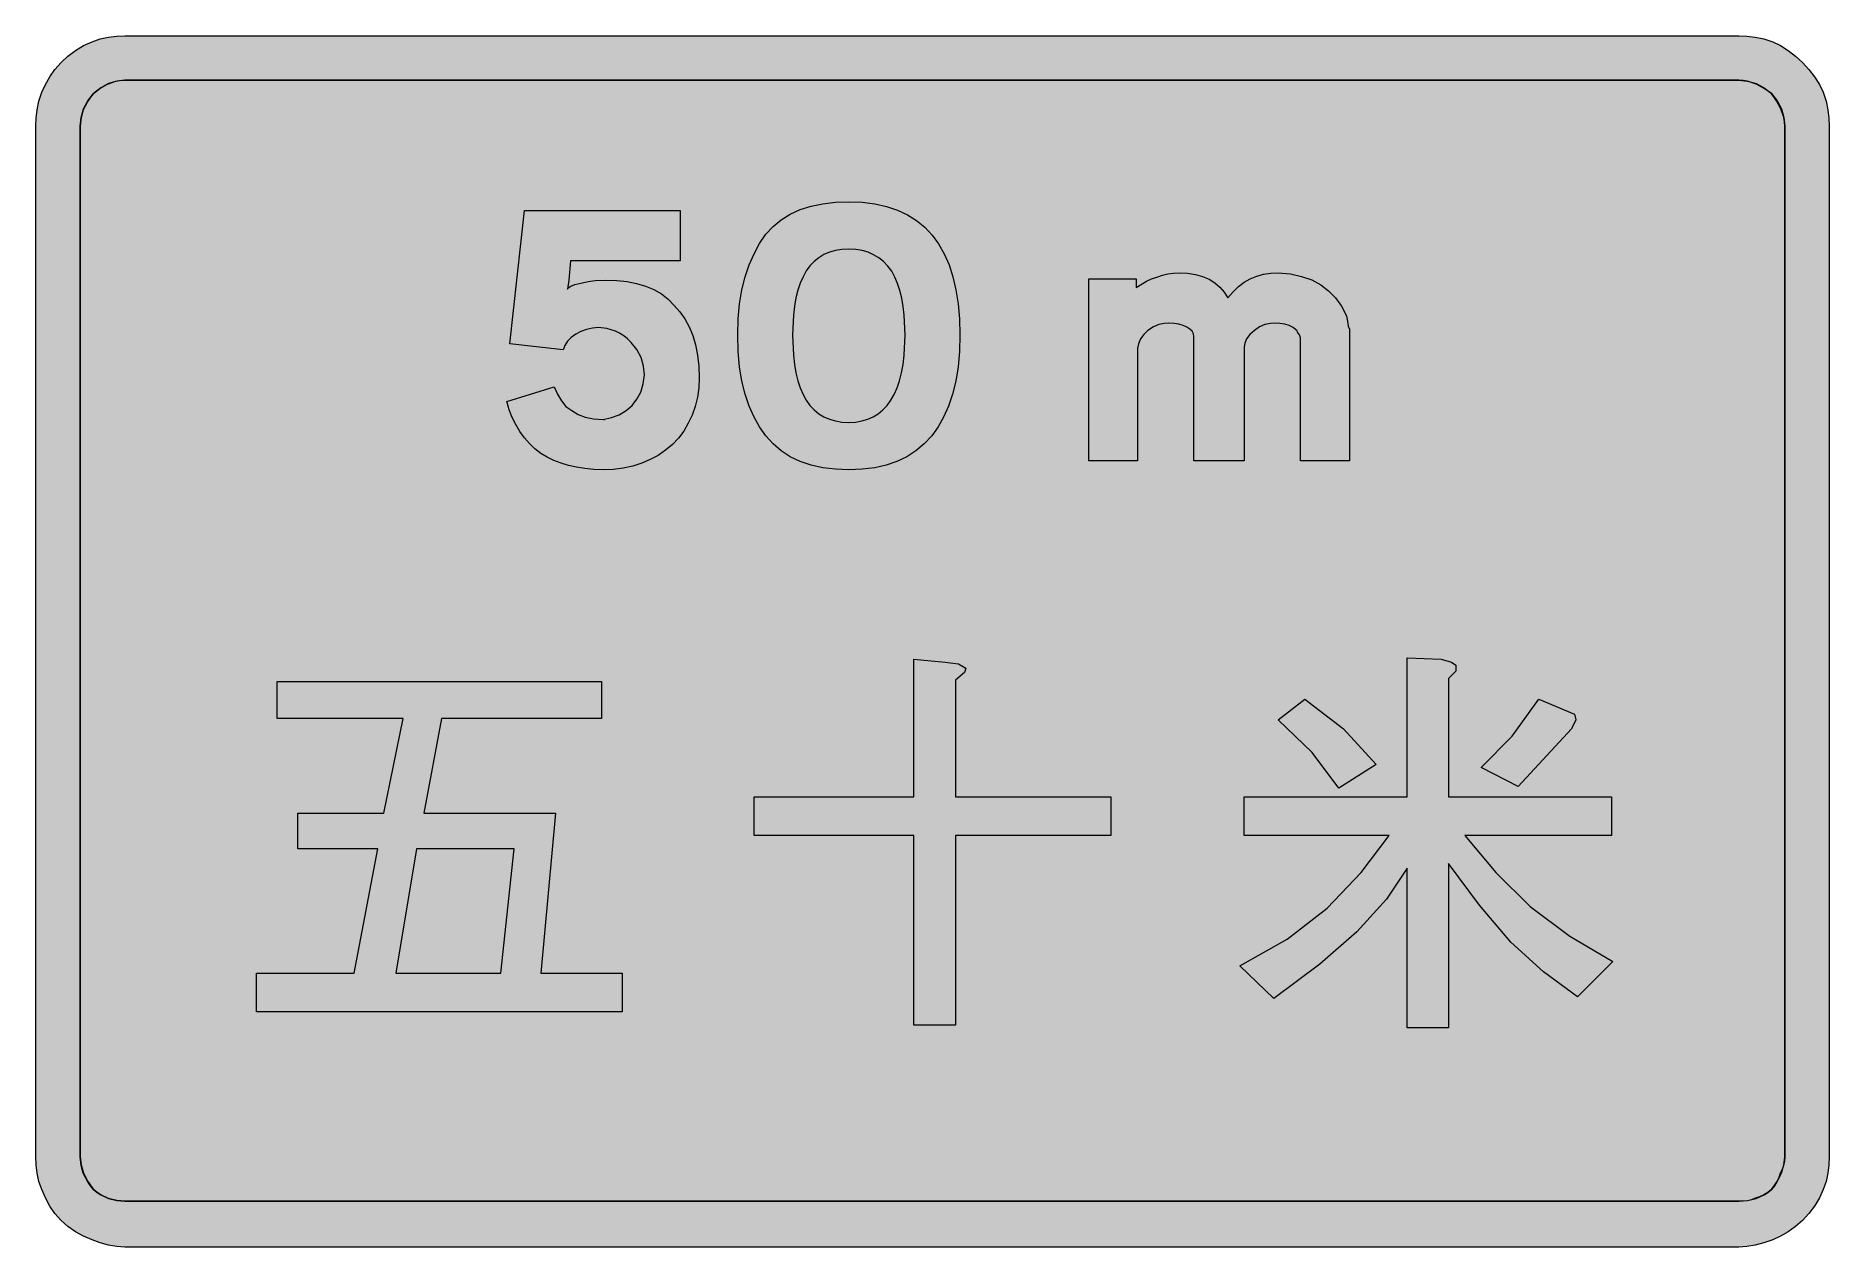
# Model space of a CAD drawing. Header units: metres. Extents: x 103 to 466, y 14 to 260.
import ezdxf

# ---------------------------------------------------------------- set-up
doc = ezdxf.new("R2010")
doc.units = ezdxf.units.M
for name, color, linetype, true_color in [('FILL_BLACK_000000', 7, 'Continuous', 0x000000), ('FILL_WHITE_FFFFFF', 7, 'Continuous', 0xffffff), ('STROKE_BLACK_000000', 7, 'Continuous', 0x000000)]:
    doc.layers.add(name, color=color, linetype=linetype, true_color=true_color)

msp = doc.modelspace()

# ---------------------------------------------------------------- hatches: boundary and pattern name
at = {"layer": 'FILL_BLACK_000000', "true_color": 0x000000}
h = msp.add_hatch(color=7, dxfattribs=at)
h.dxf.hatch_style = 1
h.paths.add_polyline_path([(450.91, 259.48), (452.67, 259.11), (454.47, 258.54), (456.04, 257.76), (457.58, 256.78), (459.07, 255.63), (460.47, 254.34), (461.76, 252.94), (462.91, 251.45), (463.89, 249.91), (464.67, 248.34), (465.24, 246.54), (465.61, 244.78), (465.81, 243.07), (465.87, 241.44), (465.87, 32.64), (465.81, 31.02), (465.61, 29.34), (465.24, 27.66), (464.67, 26.04), (463.89, 24.3), (462.91, 22.66), (461.76, 21.15), (460.47, 19.74), (459.07, 18.5), (457.58, 17.45), (456.04, 16.58), (454.47, 15.84), (452.67, 15.23), (450.91, 14.75), (449.2, 14.45), (447.57, 14.34), (120.57, 14.34), (118.95, 14.45), (117.27, 14.75), (115.59, 15.23), (113.97, 15.84), (112.23, 16.58), (110.6, 17.45), (109.08, 18.5), (107.67, 19.74), (106.43, 21.15), (105.38, 22.66), (104.51, 24.3), (103.77, 26.04), (103.2, 27.66), (102.83, 29.34), (102.63, 31.02), (102.57, 32.64), (102.57, 241.44), (102.63, 243.07), (102.83, 244.78), (103.2, 246.54), (103.77, 248.34), (104.51, 249.91), (105.38, 251.45), (106.43, 252.94), (107.67, 254.34), (109.08, 255.63), (110.6, 256.78), (112.23, 257.76), (113.97, 258.54), (115.59, 259.11), (117.27, 259.48), (118.95, 259.68), (120.57, 259.74), (447.57, 259.74), (449.2, 259.68), (450.91, 259.48)])
h.paths.add_polyline_path([(118.95, 250.57), (117.31, 250.06), (115.72, 249.22), (114.27, 248.04), (113.65, 247.31), (113.11, 246.5), (112.17, 244.74), (111.76, 243.2), (111.57, 241.44), (111.57, 32.64), (111.74, 31.02), (112.25, 29.34), (113.09, 27.66), (114.27, 26.04), (114.97, 25.42), (115.72, 24.91), (117.31, 24.16), (118.95, 23.76), (120.57, 23.64), (447.57, 23.64), (449.36, 23.76), (451.1, 24.16), (452.72, 24.91), (453.47, 25.42), (454.17, 26.04), (455.35, 27.66), (456.2, 29.34), (456.7, 31.02), (456.87, 32.64), (456.87, 241.44), (456.82, 242.34), (456.66, 243.23), (456.08, 244.96), (455.22, 246.59), (454.17, 248.04), (452.72, 249.09), (451.1, 249.95), (449.36, 250.53), (448.47, 250.69), (447.57, 250.74), (120.57, 250.74), (118.95, 250.57)], flags=16)
h = msp.add_hatch(color=7, dxfattribs=at)
h.dxf.hatch_style = 1
h.paths.add_polyline_path([(289.39, 192.66), (288.92, 189.78), (288.27, 187.14), (287.46, 184.72), (286.48, 182.52), (285.35, 180.53), (284.07, 178.74), (282.54, 177.07), (280.85, 175.64), (279.02, 174.45), (277.02, 173.49), (274.85, 172.76), (272.51, 172.24), (269.99, 171.94), (267.27, 171.84), (264.54, 171.94), (261.99, 172.24), (259.61, 172.76), (257.41, 173.49), (255.39, 174.45), (253.56, 175.64), (251.92, 177.07), (250.47, 178.74), (249.19, 180.53), (248.06, 182.52), (247.08, 184.72), (246.27, 187.14), (245.62, 189.78), (245.15, 192.66), (244.87, 195.78), (244.77, 199.14), (244.87, 202.4), (245.15, 205.45), (245.62, 208.28), (246.27, 210.91), (247.08, 213.35), (248.06, 215.59), (249.19, 217.65), (250.47, 219.54), (251.92, 221.12), (253.56, 222.47), (255.39, 223.61), (257.41, 224.53), (259.61, 225.24), (261.99, 225.74), (264.54, 226.04), (267.27, 226.14), (269.99, 226.03), (272.54, 225.72), (274.92, 225.19), (277.11, 224.45), (279.14, 223.5), (280.98, 222.34), (282.65, 220.97), (284.15, 219.39), (285.46, 217.6), (286.61, 215.59), (287.57, 213.38), (288.36, 210.95), (288.98, 208.32), (289.42, 205.47), (289.68, 202.41), (289.77, 199.14), (289.67, 195.78), (289.39, 192.66)])
h.paths.add_polyline_path([(278.29, 204.94), (278, 206.6), (277.62, 208.14), (277.15, 209.56), (276.6, 210.86), (275.97, 212.04), (275.15, 213.09), (274.27, 214.01), (273.32, 214.78), (272.3, 215.41), (271.18, 215.91), (269.98, 216.26), (268.68, 216.47), (267.27, 216.54), (265.86, 216.47), (264.54, 216.26), (263.32, 215.91), (262.2, 215.42), (261.17, 214.8), (260.24, 214.04), (259.39, 213.14), (258.65, 212.11), (257.99, 210.95), (257.42, 209.66), (256.94, 208.23), (256.55, 206.67), (256.25, 204.98), (256.04, 203.16), (255.87, 199.14), (256.04, 195.02), (256.25, 193.16), (256.55, 191.44), (256.94, 189.85), (257.42, 188.4), (257.99, 187.08), (258.65, 185.9), (259.39, 184.86), (260.24, 183.96), (261.17, 183.19), (262.2, 182.56), (263.32, 182.07), (264.54, 181.72), (265.86, 181.51), (267.27, 181.44), (268.63, 181.51), (269.91, 181.72), (271.11, 182.07), (272.22, 182.56), (273.24, 183.19), (274.17, 183.96), (275.02, 184.86), (275.78, 185.9), (276.46, 187.08), (277.04, 188.4), (277.54, 189.85), (277.94, 191.44), (278.26, 193.16), (278.49, 195.02), (278.67, 199.14), (278.5, 203.14), (278.29, 204.94)], flags=16)
h = msp.add_hatch(color=7, dxfattribs=at)
h.dxf.hatch_style = 1
h.paths.add_polyline_path([(219.2, 182.39), (220.77, 182.98), (222.16, 183.81), (223.36, 184.85), (224.35, 186.11), (225.11, 187.57), (225.62, 189.21), (225.87, 191.04), (225.7, 192.83), (225.2, 194.56), (224.35, 196.19), (223.17, 197.64), (222.46, 198.37), (221.67, 198.99), (220.84, 199.51), (219.98, 199.93), (218.23, 200.47), (216.57, 200.64), (215.34, 200.55), (214.14, 200.27), (213, 199.85), (211.96, 199.29), (211.04, 198.62), (210.28, 197.86), (209.72, 197.02), (209.37, 196.14), (198.57, 197.34), (201.57, 224.34), (233.07, 224.34), (233.07, 214.14), (210.87, 214.14), (210.57, 210.24), (210.27, 208.44), (210.44, 208.71), (210.95, 209.04), (211.79, 209.37), (212.97, 209.64), (214.48, 209.99), (215.86, 210.16), (218.07, 210.24), (220.26, 210.17), (222.34, 209.95), (224.28, 209.58), (226.1, 209.04), (227.77, 208.34), (229.29, 207.46), (230.66, 206.39), (231.87, 205.14), (233.04, 203.83), (234.06, 202.38), (234.93, 200.78), (235.66, 199.03), (236.23, 197.12), (236.64, 195.06), (236.89, 192.83), (236.97, 190.44), (236.87, 188.44), (236.59, 186.52), (236.13, 184.67), (235.51, 182.9), (234.73, 181.24), (233.81, 179.68), (232.75, 178.25), (231.57, 176.94), (230.16, 175.77), (228.65, 174.75), (227.03, 173.88), (225.31, 173.15), (223.49, 172.58), (221.57, 172.17), (219.56, 171.92), (217.47, 171.84), (215.6, 171.9), (213.81, 172.06), (212.11, 172.33), (210.5, 172.7), (208.96, 173.17), (207.51, 173.74), (206.15, 174.4), (204.87, 175.14), (203.68, 176.1), (202.57, 177.16), (201.55, 178.33), (200.63, 179.6), (199.81, 180.97), (199.09, 182.44), (198.48, 184), (197.97, 185.64), (207.57, 188.64), (208.26, 187.13), (209.03, 185.79), (209.97, 184.67), (210.54, 184.22), (211.17, 183.84), (212.41, 183.05), (213.87, 182.49), (215.56, 182.15), (217.47, 182.04), (219.2, 182.39)])
h = msp.add_hatch(color=7, dxfattribs=at)
h.dxf.hatch_style = 1
h.paths.add_polyline_path([(352.68, 201.47), (351.57, 201.24), (350.46, 200.78), (349.47, 200.04), (348.51, 199.27), (347.86, 198.39), (347.49, 197.51), (347.37, 196.74), (347.37, 196.44), (347.37, 173.64), (337.17, 173.64), (337.17, 198.54), (337.17, 198.84), (337.07, 199.39), (336.8, 199.89), (336.35, 200.35), (335.75, 200.75), (335, 201.08), (334.13, 201.33), (333.15, 201.49), (332.07, 201.54), (331.12, 201.47), (330.08, 201.24), (328.99, 200.78), (327.87, 200.04), (327.04, 199.27), (326.37, 198.35), (325.93, 197.38), (325.77, 196.44), (325.77, 173.64), (315.87, 173.64), (315.87, 210.54), (325.47, 210.54), (325.47, 208.74), (327.57, 210.01), (328.59, 210.51), (329.67, 210.84), (330.8, 211.23), (331.92, 211.51), (333.05, 211.68), (334.17, 211.74), (335.9, 211.66), (337.49, 211.41), (338.94, 211), (340.25, 210.43), (341.41, 209.7), (342.44, 208.83), (343.32, 207.81), (344.07, 206.64), (345.11, 207.89), (346.21, 208.96), (347.38, 209.84), (348.61, 210.54), (349.91, 211.08), (351.28, 211.45), (352.74, 211.67), (354.27, 211.74), (356.75, 211.5), (359, 211.01), (361.04, 210.28), (362.86, 209.3), (364.47, 208.09), (365.87, 206.64), (367.07, 204.95), (368.07, 203.04), (368.37, 201.54), (368.41, 200.94), (368.67, 200.34), (368.67, 200.04), (368.67, 173.64), (358.77, 173.64), (358.77, 198.54), (358.58, 199.14), (358.17, 199.74), (358.07, 199.96), (357.83, 200.19), (357.27, 200.64), (356.5, 201.03), (355.58, 201.31), (354.61, 201.48), (353.67, 201.54), (352.68, 201.47)])
h = msp.add_hatch(color=7, dxfattribs=at)
h.dxf.hatch_style = 1
h.paths.add_polyline_path([(289.47, 132.54), (290.97, 131.64), (290.67, 130.74), (288.87, 129.24), (288.87, 105.54), (320.37, 105.54), (320.37, 97.74), (288.87, 97.74), (288.87, 59.34), (280.47, 59.34), (280.47, 97.74), (248.07, 97.74), (248.07, 105.54), (280.47, 105.54), (280.47, 133.44), (286.77, 132.84), (289.47, 132.54)])
h = msp.add_hatch(color=7, dxfattribs=at)
h.dxf.hatch_style = 1
h.paths.add_polyline_path([(347.37, 105.54), (380.37, 105.54), (380.37, 133.74), (387.27, 133.44), (389.37, 132.84), (390.27, 132.24), (390.27, 131.04), (388.77, 129.54), (388.77, 105.54), (421.77, 105.54), (421.77, 97.74), (392.07, 97.74), (398.37, 90.24), (405.27, 83.34), (413.37, 77.34), (422.07, 72.24), (414.87, 65.04), (407.97, 70.14), (401.37, 76.14), (395.07, 83.64), (388.77, 92.04), (388.77, 58.74), (380.37, 58.74), (380.37, 91.14), (376.17, 84.84), (370.17, 78.24), (362.67, 71.64), (353.37, 64.74), (346.47, 71.34), (356.07, 76.74), (364.17, 83.04), (371.07, 90.24), (376.77, 97.74), (347.37, 97.74), (347.37, 105.54)])
h = msp.add_hatch(color=7, dxfattribs=at)
h.dxf.hatch_style = 1
h.paths.add_polyline_path([(217.17, 121.44), (184.77, 121.44), (181.17, 102.24), (207.87, 102.24), (204.87, 69.84), (221.37, 69.84), (221.37, 62.04), (147.27, 62.04), (147.27, 69.84), (167.07, 69.84), (171.87, 95.04), (155.67, 95.04), (155.67, 102.24), (173.07, 102.24), (176.97, 121.44), (151.47, 121.44), (151.47, 128.94), (217.17, 128.94), (217.17, 121.44)])
h.paths.add_polyline_path([(199.47, 95.04), (179.67, 95.04), (175.47, 69.84), (196.77, 69.84), (199.47, 95.04)], flags=16)
h = msp.add_hatch(color=7, dxfattribs=at)
h.dxf.hatch_style = 1
h.paths.add_polyline_path([(367.47, 119.34), (374.07, 112.14), (366.57, 107.34), (361.17, 114.54), (354.27, 121.14), (359.67, 125.34), (367.47, 119.34)])
h = msp.add_hatch(color=7, dxfattribs=at)
h.dxf.hatch_style = 1
h.paths.add_polyline_path([(401.67, 117.84), (407.07, 125.34), (414.27, 122.34), (414.57, 121.14), (413.67, 119.34), (402.87, 107.64), (395.37, 111.54), (401.67, 117.84)])
at = {"layer": 'FILL_WHITE_FFFFFF', "true_color": 0xffffff}
h = msp.add_hatch(color=7, dxfattribs=at)
h.dxf.hatch_style = 1
h.paths.add_polyline_path([(447.57, 250.74), (449.36, 250.57), (451.1, 250.06), (452.72, 249.22), (454.17, 248.04), (455.35, 246.59), (456.2, 244.96), (456.7, 243.23), (456.87, 241.44), (456.87, 32.64), (456.81, 31.74), (456.65, 30.88), (456.36, 30.07), (455.97, 29.34), (455.69, 28.44), (455.3, 27.58), (454.79, 26.77), (454.17, 26.04), (453.44, 25.42), (452.63, 24.91), (451.77, 24.52), (450.87, 24.24), (450.14, 23.89), (449.33, 23.71), (447.57, 23.64), (120.57, 23.64), (118.95, 23.76), (117.31, 24.16), (115.72, 24.91), (114.97, 25.42), (114.27, 26.04), (113.65, 26.77), (113.11, 27.58), (112.17, 29.34), (111.76, 30.88), (111.57, 32.64), (111.57, 241.44), (111.74, 243.23), (112.25, 244.96), (113.09, 246.59), (114.27, 248.04), (115.55, 249.09), (117.08, 249.95), (118.78, 250.53), (119.67, 250.69), (120.57, 250.74), (447.57, 250.74)])

# ---------------------------------------------------------------- linework, layer by layer
at = {"layer": 'FILL_BLACK_000000', "lineweight": 0, "true_color": 0x000000}
for points in [[(450.91, 259.48), (452.67, 259.11), (454.47, 258.54), (456.04, 257.76), (457.58, 256.78), (459.07, 255.63), (460.47, 254.34), (461.76, 252.94), (462.91, 251.45), (463.89, 249.91), (464.67, 248.34), (465.24, 246.54), (465.61, 244.78), (465.81, 243.07), (465.87, 241.44), (465.87, 32.64), (465.81, 31.02), (465.61, 29.34), (465.24, 27.66), (464.67, 26.04), (463.89, 24.3), (462.91, 22.66), (461.76, 21.15), (460.47, 19.74), (459.07, 18.5), (457.58, 17.45), (456.04, 16.58), (454.47, 15.84), (452.67, 15.23), (450.91, 14.75), (449.2, 14.45), (447.57, 14.34), (120.57, 14.34), (118.95, 14.45), (117.27, 14.75), (115.59, 15.23), (113.97, 15.84), (112.23, 16.58), (110.6, 17.45), (109.08, 18.5), (107.67, 19.74), (106.43, 21.15), (105.38, 22.66), (104.51, 24.3), (103.77, 26.04), (103.2, 27.66), (102.83, 29.34), (102.63, 31.02), (102.57, 32.64), (102.57, 241.44), (102.63, 243.07), (102.83, 244.78), (103.2, 246.54), (103.77, 248.34), (104.51, 249.91), (105.38, 251.45), (106.43, 252.94), (107.67, 254.34), (109.08, 255.63), (110.6, 256.78), (112.23, 257.76), (113.97, 258.54), (115.59, 259.11), (117.27, 259.48), (118.95, 259.68), (120.57, 259.74), (447.57, 259.74), (449.2, 259.68)], [(118.95, 250.57), (117.31, 250.06), (115.72, 249.22), (114.27, 248.04), (113.65, 247.31), (113.11, 246.5), (112.17, 244.74), (111.76, 243.2), (111.57, 241.44), (111.57, 32.64), (111.74, 31.02), (112.25, 29.34), (113.09, 27.66), (114.27, 26.04), (114.97, 25.42), (115.72, 24.91), (117.31, 24.16), (118.95, 23.76), (120.57, 23.64), (447.57, 23.64), (449.36, 23.76), (451.1, 24.16), (452.72, 24.91), (453.47, 25.42), (454.17, 26.04), (455.35, 27.66), (456.2, 29.34), (456.7, 31.02), (456.87, 32.64), (456.87, 241.44), (456.82, 242.34), (456.66, 243.23), (456.08, 244.96), (455.22, 246.59), (454.17, 248.04), (452.72, 249.09), (451.1, 249.95), (449.36, 250.53), (448.47, 250.69), (447.57, 250.74), (120.57, 250.74)], [(289.39, 192.66), (288.92, 189.78), (288.27, 187.14), (287.46, 184.72), (286.48, 182.52), (285.35, 180.53), (284.07, 178.74), (282.54, 177.07), (280.85, 175.64), (279.02, 174.45), (277.02, 173.49), (274.85, 172.76), (272.51, 172.24), (269.99, 171.94), (267.27, 171.84), (264.54, 171.94), (261.99, 172.24), (259.61, 172.76), (257.41, 173.49), (255.39, 174.45), (253.56, 175.64), (251.92, 177.07), (250.47, 178.74), (249.19, 180.53), (248.06, 182.52), (247.08, 184.72), (246.27, 187.14), (245.62, 189.78), (245.15, 192.66), (244.87, 195.78), (244.77, 199.14), (244.87, 202.4), (245.15, 205.45), (245.62, 208.28), (246.27, 210.91), (247.08, 213.35), (248.06, 215.59), (249.19, 217.65), (250.47, 219.54), (251.92, 221.12), (253.56, 222.47), (255.39, 223.61), (257.41, 224.53), (259.61, 225.24), (261.99, 225.74), (264.54, 226.04), (267.27, 226.14), (269.99, 226.03), (272.54, 225.72), (274.92, 225.19), (277.11, 224.45), (279.14, 223.5), (280.98, 222.34), (282.65, 220.97), (284.15, 219.39), (285.46, 217.6), (286.61, 215.59), (287.57, 213.38), (288.36, 210.95), (288.98, 208.32), (289.42, 205.47), (289.68, 202.41), (289.77, 199.14), (289.67, 195.78)], [(219.2, 182.39), (220.77, 182.98), (222.16, 183.81), (223.36, 184.85), (224.35, 186.11), (225.11, 187.57), (225.62, 189.21), (225.87, 191.04), (225.7, 192.83), (225.2, 194.56), (224.35, 196.19), (223.17, 197.64), (222.46, 198.37), (221.67, 198.99), (220.84, 199.51), (219.98, 199.93), (218.23, 200.47), (216.57, 200.64), (215.34, 200.55), (214.14, 200.27), (213, 199.85), (211.96, 199.29), (211.04, 198.62), (210.28, 197.86), (209.72, 197.02), (209.37, 196.14), (198.57, 197.34), (201.57, 224.34), (233.07, 224.34), (233.07, 214.14), (210.87, 214.14), (210.57, 210.24), (210.27, 208.44), (210.44, 208.71), (210.95, 209.04), (211.79, 209.37), (212.97, 209.64), (214.48, 209.99), (215.86, 210.16), (218.07, 210.24), (220.26, 210.17), (222.34, 209.95), (224.28, 209.58), (226.1, 209.04), (227.77, 208.34), (229.29, 207.46), (230.66, 206.39), (231.87, 205.14), (233.04, 203.83), (234.06, 202.38), (234.93, 200.78), (235.66, 199.03), (236.23, 197.12), (236.64, 195.06), (236.89, 192.83), (236.97, 190.44), (236.87, 188.44), (236.59, 186.52), (236.13, 184.67), (235.51, 182.9), (234.73, 181.24), (233.81, 179.68), (232.75, 178.25), (231.57, 176.94), (230.16, 175.77), (228.65, 174.75), (227.03, 173.88), (225.31, 173.15), (223.49, 172.58), (221.57, 172.17), (219.56, 171.92), (217.47, 171.84), (215.6, 171.9), (213.81, 172.06), (212.11, 172.33), (210.5, 172.7), (208.96, 173.17), (207.51, 173.74), (206.15, 174.4), (204.87, 175.14), (203.68, 176.1), (202.57, 177.16), (201.55, 178.33), (200.63, 179.6), (199.81, 180.97), (199.09, 182.44), (198.48, 184), (197.97, 185.64), (207.57, 188.64), (208.26, 187.13), (209.03, 185.79), (209.97, 184.67), (210.54, 184.22), (211.17, 183.84), (212.41, 183.05), (213.87, 182.49), (215.56, 182.15), (217.47, 182.04)], [(278.29, 204.94), (278, 206.6), (277.62, 208.14), (277.15, 209.56), (276.6, 210.86), (275.97, 212.04), (275.15, 213.09), (274.27, 214.01), (273.32, 214.78), (272.3, 215.41), (271.18, 215.91), (269.98, 216.26), (268.68, 216.47), (267.27, 216.54), (265.86, 216.47), (264.54, 216.26), (263.32, 215.91), (262.2, 215.42), (261.17, 214.8), (260.24, 214.04), (259.39, 213.14), (258.65, 212.11), (257.99, 210.95), (257.42, 209.66), (256.94, 208.23), (256.55, 206.67), (256.25, 204.98), (256.04, 203.16), (255.87, 199.14), (256.04, 195.02), (256.25, 193.16), (256.55, 191.44), (256.94, 189.85), (257.42, 188.4), (257.99, 187.08), (258.65, 185.9), (259.39, 184.86), (260.24, 183.96), (261.17, 183.19), (262.2, 182.56), (263.32, 182.07), (264.54, 181.72), (265.86, 181.51), (267.27, 181.44), (268.63, 181.51), (269.91, 181.72), (271.11, 182.07), (272.22, 182.56), (273.24, 183.19), (274.17, 183.96), (275.02, 184.86), (275.78, 185.9), (276.46, 187.08), (277.04, 188.4), (277.54, 189.85), (277.94, 191.44), (278.26, 193.16), (278.49, 195.02), (278.67, 199.14), (278.5, 203.14)], [(352.68, 201.47), (351.57, 201.24), (350.46, 200.78), (349.47, 200.04), (348.51, 199.27), (347.86, 198.39), (347.49, 197.51), (347.37, 196.74), (347.37, 196.44), (347.37, 173.64), (337.17, 173.64), (337.17, 198.54), (337.17, 198.84), (337.07, 199.39), (336.8, 199.89), (336.35, 200.35), (335.75, 200.75), (335, 201.08), (334.13, 201.33), (333.15, 201.49), (332.07, 201.54), (331.12, 201.47), (330.08, 201.24), (328.99, 200.78), (327.87, 200.04), (327.04, 199.27), (326.37, 198.35), (325.93, 197.38), (325.77, 196.44), (325.77, 173.64), (315.87, 173.64), (315.87, 210.54), (325.47, 210.54), (325.47, 208.74), (327.57, 210.01), (328.59, 210.51), (329.67, 210.84), (330.8, 211.23), (331.92, 211.51), (333.05, 211.68), (334.17, 211.74), (335.9, 211.66), (337.49, 211.41), (338.94, 211), (340.25, 210.43), (341.41, 209.7), (342.44, 208.83), (343.32, 207.81), (344.07, 206.64), (345.11, 207.89), (346.21, 208.96), (347.38, 209.84), (348.61, 210.54), (349.91, 211.08), (351.28, 211.45), (352.74, 211.67), (354.27, 211.74), (356.75, 211.5), (359, 211.01), (361.04, 210.28), (362.86, 209.3), (364.47, 208.09), (365.87, 206.64), (367.07, 204.95), (368.07, 203.04), (368.37, 201.54), (368.41, 200.94), (368.67, 200.34), (368.67, 200.04), (368.67, 173.64), (358.77, 173.64), (358.77, 198.54), (358.58, 199.14), (358.17, 199.74), (358.07, 199.96), (357.83, 200.19), (357.27, 200.64), (356.5, 201.03), (355.58, 201.31), (354.61, 201.48), (353.67, 201.54)], [(289.47, 132.54), (290.97, 131.64), (290.67, 130.74), (288.87, 129.24), (288.87, 105.54), (320.37, 105.54), (320.37, 97.74), (288.87, 97.74), (288.87, 59.34), (280.47, 59.34), (280.47, 97.74), (248.07, 97.74), (248.07, 105.54), (280.47, 105.54), (280.47, 133.44), (286.77, 132.84)], [(347.37, 105.54), (380.37, 105.54), (380.37, 133.74), (387.27, 133.44), (389.37, 132.84), (390.27, 132.24), (390.27, 131.04), (388.77, 129.54), (388.77, 105.54), (421.77, 105.54), (421.77, 97.74), (392.07, 97.74), (398.37, 90.24), (405.27, 83.34), (413.37, 77.34), (422.07, 72.24), (414.87, 65.04), (407.97, 70.14), (401.37, 76.14), (395.07, 83.64), (388.77, 92.04), (388.77, 58.74), (380.37, 58.74), (380.37, 91.14), (376.17, 84.84), (370.17, 78.24), (362.67, 71.64), (353.37, 64.74), (346.47, 71.34), (356.07, 76.74), (364.17, 83.04), (371.07, 90.24), (376.77, 97.74), (347.37, 97.74)], [(217.17, 121.44), (184.77, 121.44), (181.17, 102.24), (207.87, 102.24), (204.87, 69.84), (221.37, 69.84), (221.37, 62.04), (147.27, 62.04), (147.27, 69.84), (167.07, 69.84), (171.87, 95.04), (155.67, 95.04), (155.67, 102.24), (173.07, 102.24), (176.97, 121.44), (151.47, 121.44), (151.47, 128.94), (217.17, 128.94)], [(367.47, 119.34), (374.07, 112.14), (366.57, 107.34), (361.17, 114.54), (354.27, 121.14), (359.67, 125.34)], [(401.67, 117.84), (407.07, 125.34), (414.27, 122.34), (414.57, 121.14), (413.67, 119.34), (402.87, 107.64), (395.37, 111.54)], [(199.47, 95.04), (179.67, 95.04), (175.47, 69.84), (196.77, 69.84)]]:
    msp.add_lwpolyline(points, close=True, dxfattribs=at)
at = {"layer": 'FILL_WHITE_FFFFFF', "lineweight": 0, "true_color": 0xffffff}
msp.add_lwpolyline([(447.57, 250.74), (449.36, 250.57), (451.1, 250.06), (452.72, 249.22), (454.17, 248.04), (455.35, 246.59), (456.2, 244.96), (456.7, 243.23), (456.87, 241.44), (456.87, 32.64), (456.81, 31.74), (456.65, 30.88), (456.36, 30.07), (455.97, 29.34), (455.69, 28.44), (455.3, 27.58), (454.79, 26.77), (454.17, 26.04), (453.44, 25.42), (452.63, 24.91), (451.77, 24.52), (450.87, 24.24), (450.14, 23.89), (449.33, 23.71), (447.57, 23.64), (120.57, 23.64), (118.95, 23.76), (117.31, 24.16), (115.72, 24.91), (114.97, 25.42), (114.27, 26.04), (113.65, 26.77), (113.11, 27.58), (112.17, 29.34), (111.76, 30.88), (111.57, 32.64), (111.57, 241.44), (111.74, 243.23), (112.25, 244.96), (113.09, 246.59), (114.27, 248.04), (115.55, 249.09), (117.08, 249.95), (118.78, 250.53), (119.67, 250.69), (120.57, 250.74)], close=True, dxfattribs=at)
at = {"layer": 'STROKE_BLACK_000000', "lineweight": 0, "true_color": 0x000000}
msp.add_lwpolyline([(217.47, 182.04), (217.77, 182.04)], dxfattribs=at)
msp.add_lwpolyline([(217.47, 182.04), (217.77, 182.04)], dxfattribs=at)

doc.saveas('drawing.dxf')
